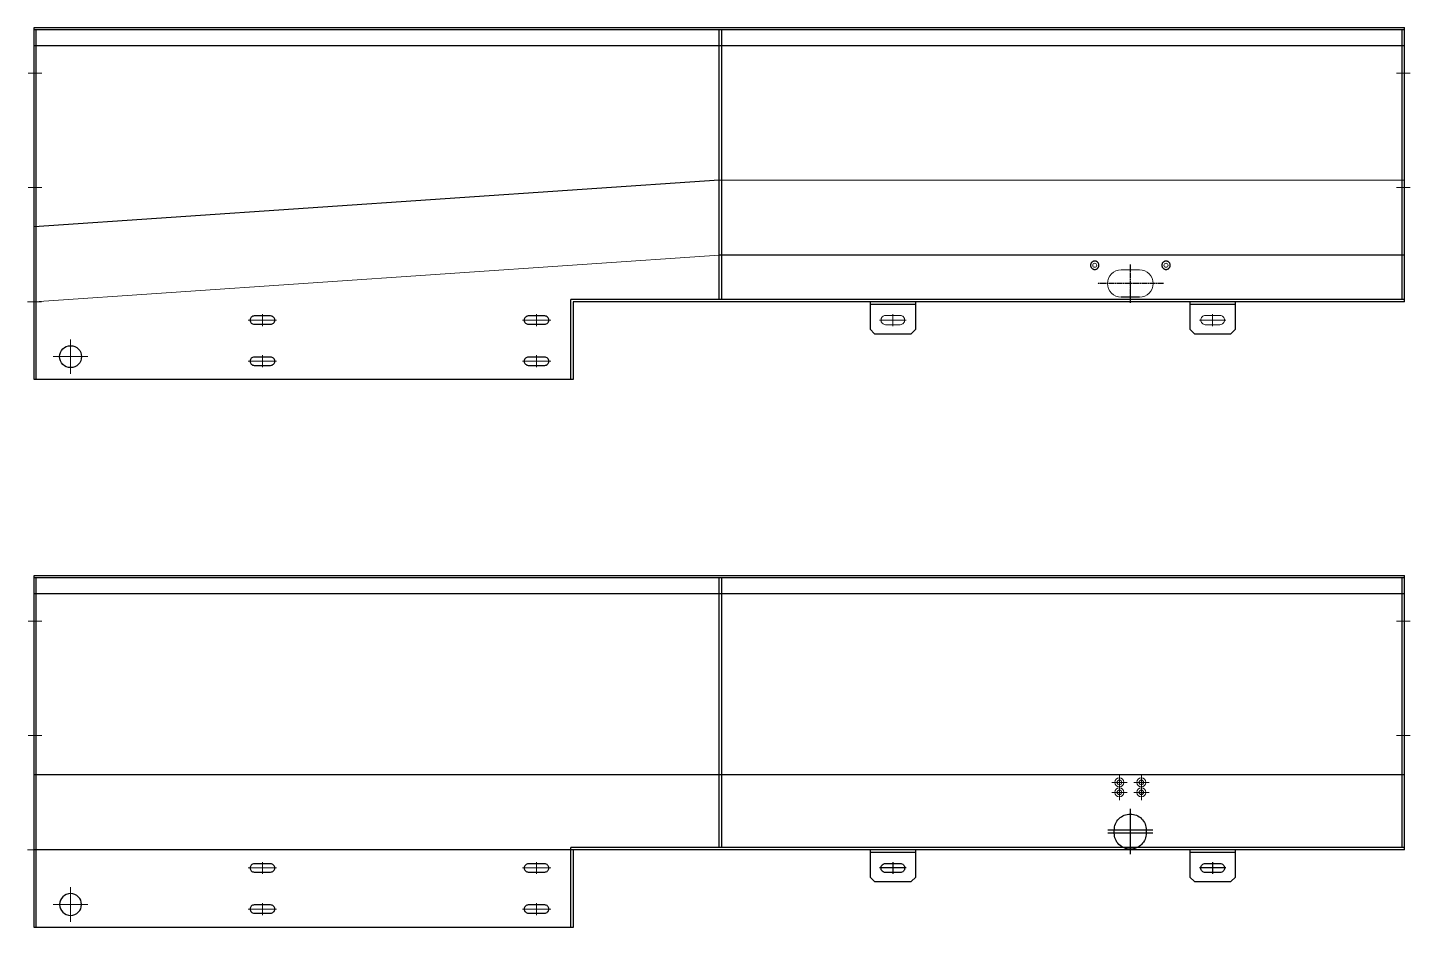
# Model space of a CAD drawing. Header units: millimetres. Extents: x 845401 to 948039, y 511594 to 550263.
# Drawn here: x 929010 to 930523, y 545951 to 546935 of the extents above; entities that cross this region are included whole.
import ezdxf

# ---------------------------------------------------------------- set-up
doc = ezdxf.new("R2010")
doc.units = ezdxf.units.MM
for name, pattern in [('ACAD_ISO02W100', [15, 12, -3]), ('AM_ISO02W050', [7.5, 6, -1.5]), ('AM_ISO08W050', [18, 12, -1.5, 3, -1.5]), ('AM_ISO08W050x2', [9, 6, -0.75, 1.5, -0.75]), ('CENTER', [0]), ('DASHED', [0.75, 0.5, -0.25])]:
    doc.linetypes.add(name, pattern=pattern)
doc.layers.add('00', color=7, linetype='Continuous')
doc.layers.add('虚线', color=4, linetype='ACAD_ISO02W100')
for name, color, linetype, lineweight in [('A-剖-0.10mm.......SECT-L01', 255, 'Continuous', 18), ('AM_3', 6, 'AM_ISO02W050', 25), ('AM_7', 4, 'AM_ISO08W050', 25), ('中心线', 1, 'CENTER', 9), ('粗实线', 7, 'Continuous', 30)]:
    doc.layers.add(name, color=color, linetype=linetype, lineweight=lineweight)

# ---------------------------------------------------------------- blocks, each defined once
blk = doc.blocks.new('G$CAE280B22')
at = {"color": 1}
for p, q in [((24.8, 49.8), (24.8, 0)), ((0, 26.6), (49.5, 26.6)), ((0, 23.2), (49.5, 23.2))]:
    blk.add_line(p, q, dxfattribs=at)
blk.add_lwpolyline([(24.8, 5.7), (24.8, 5.7, 0.414214), (42.3, 23.2), (42.3, 26.6, 0.414214), (24.8, 44.1), (24.8, 44.1, 0.414214), (7.3, 26.6), (7.3, 23.2, 0.414214)], format="xyb", close=True)
blk = doc.blocks.new('G$CD2AE9158')
at = {"layer": 'A-剖-0.10mm.......SECT-L01'}
for radius in [5, 2.5]:
    blk.add_circle((8.4, 8.4), radius, dxfattribs=at)
at = {"layer": '中心线'}
for p, q in [((8.4, 16.8), (8.4, 0)), ((16.8, 8.4), (0, 8.4))]:
    blk.add_line(p, q, dxfattribs=at)
blk = doc.blocks.new('A$C5FC54899')
at = {"color": 1, "linetype": 'CENTER', "lineweight": -2, "ltscale": 3}
for p, q in [((0, 6.5), (29, 6.5)), ((14.5, 13), (14.5, 0))]:
    blk.add_line(p, q, dxfattribs=at)
at = {"color": 0, "linetype": 'ByBlock', "lineweight": -2}
blk.add_lwpolyline([(6.5, 1.5), (22.5, 1.5, 0.414214), (27.5, 6.5, 0.414214), (22.5, 11.5), (6.5, 11.5, 0.414214), (1.5, 6.5, 0.414214)], format="xyb", close=True, dxfattribs=at)
blk = doc.blocks.new('A$C4D7926B7')
at = {"layer": '粗实线'}
blk.add_lwpolyline([(5, -5), (5, -5), (0, 0), (0, 30), (50, 30), (50, 0), (45, -5), (5, -5)], dxfattribs=at)
at = {"layer": '虚线', "color": 4, "linetype": 'DASHED'}
blk.add_line((0, 27), (50, 27), dxfattribs=at)
at = {"color": 0, "linetype": 'ByBlock', "lineweight": -2}
blk.add_blockref('A$C5FC54899', (10.5, 3.5), dxfattribs=at)
blk = doc.blocks.new('GZSF23SWW2')
at = {"layer": '中心线', "ltscale": 3}
for p, q in [((-12.5, 0), (18.5, 0)), ((3, -6.5), (3, 6.5))]:
    blk.add_line(p, q, dxfattribs=at)
at = {"layer": '粗实线'}
blk.add_lwpolyline([(-6, 4.5), (12, 4.5, -0.414214), (16.5, 0), (16.5, 0, -0.414214), (12, -4.5), (-6, -4.5, -0.414214), (-10.5, 0), (-10.5, 0, -0.414214)], format="xyb", close=True, dxfattribs=at)
blk = doc.blocks.new('A$Caff717ab')
at = {"color": 0, "linetype": 'ByBlock', "lineweight": -2}
blk.add_line((916.4, 85, 0.1), (1506.4, 85, 0.1), dxfattribs=at)
at = {"layer": '中心线'}
for p, q in [((0, 335, 0.1), (15, 335, 0.1)), ((1512.9, 335, 0.1), (1497.9, 335, 0.1)), ((0, 210, 0.1), (15, 210, 0.1)), ((1512.9, 210, 0.1), (1497.9, 210, 0.1)), ((1513.4, 85, 0.1), (1498.4, 85, 0.1)), ((1466.4, 43.9, 0.1), (1466.4, 6.1, 0.1)), ((1485.4, 25, 0.1), (1447.5, 25, 0.1))]:
    blk.add_line(p, q, dxfattribs=at)
at = {"layer": '粗实线'}
for p, q in [((6.4, 85, 0.1), (6.4, 385, 0.1)), ((6.4, 167, 0.1), (1506.4, 167, 0.1)), ((6.4, 85, 0.1), (916.4, 85, 0.1)), ((916.4, 85, 0.1), (916.4, 0, 0.1))]:
    blk.add_line(p, q, dxfattribs=at)
at = {"layer": '粗实线', "elevation": 0.1}
blk.add_lwpolyline([(916.4, 0), (1506.4, 0), (1506.4, 385), (6.4, 385)], dxfattribs=at)
at = {"layer": '粗实线'}
blk.add_circle((1466.4, 25, 0.1), 12, dxfattribs=at)
at = {"layer": '虚线', "color": 4, "linetype": 'DASHED'}
for p, q in [((6.4, 382.5, 0.1), (1506.4, 382.5, 0.1)), ((8.9, 87.5, 0.1), (8.9, 382.5, 0.1)), ((753.4, 365, 0.1), (753.4, 382.5, 0.1)), ((756.4, 365, 0.1), (756.4, 382.5, 0.1)), ((1503.9, 0, 0.1), (1503.9, 382.5, 0.1)), ((6.4, 365, 0.1), (1506.4, 365, 0.1)), ((753.4, 88, 0.1), (753.4, 365, 0.1)), ((756.4, 88, 0.1), (756.4, 365, 0.1)), ((6.4, 87.5, 0.1), (918.9, 87.5, 0.1)), ((918.9, 0, 0.1), (918.9, 87.5, 0.1))]:
    blk.add_line(p, q, dxfattribs=at)
at = {"color": 1}
blk.add_blockref('G$CAE280B22', (281.7, 79.9, 0.1), dxfattribs=at)
at = {"color": 0, "linetype": 'ByBlock', "lineweight": -2}
for p in [(191.4, 55, 0.1), (541.4, 55, 0.1)]:
    blk.add_blockref('A$C4D7926B7', p, dxfattribs=at)
for p in [(953.4, 65, 0.1), (1253.4, 65, 0.1), (953.4, 20, 0.1), (1253.4, 20, 0.1)]:
    blk.add_blockref('GZSF23SWW2', p)
at = {"layer": 'A-剖-0.10mm.......SECT-L01', "rotation": 270.0000000000001}
for p in [(286, 167, 0.1), (310, 167, 0.1), (286, 156.1, 0.1), (310, 156.1, 0.1)]:
    blk.add_blockref('G$CD2AE9158', p, dxfattribs=at)
blk = doc.blocks.new('G$C91213870')
for p, q in [((53.6, 36), (33.6, 36)), ((43.6, 6), (43.6, 21))]:
    blk.add_line(p, q)
at = {"color": 7, "lineweight": -3}
blk.add_line((33.6, 6), (53.6, 6), dxfattribs=at)
for centre in [(4.6, 41), (82.6, 41)]:
    blk.add_circle(centre, 2.25)
for centre, start, end in [((33.6, 21), 90, 270), ((53.6, 21), 270, 90)]:
    blk.add_arc(centre, 15, start, end)
at = {"layer": 'AM_3', "ltscale": 10}
for centre in [(4.6, 41), (82.6, 41)]:
    blk.add_circle(centre, 4.59, dxfattribs=at)
at = {"layer": 'AM_7', "linetype": 'AM_ISO08W050x2'}
for p, q in [((43.6, 0), (43.6, 41.9)), ((7.5, 21), (79.7, 21))]:
    blk.add_line(p, q, dxfattribs=at)
blk = doc.blocks.new('A$C0232909a')
at = {"color": 0, "linetype": 'ByBlock', "lineweight": -2}
blk.add_line((757, 136), (7, 85), dxfattribs=at)
at = {"layer": '00', "linetype": 'Continuous'}
blk.add_line((1507, 136, 10971.2), (757, 136), dxfattribs=at)
at = {"layer": 'A-剖-0.10mm.......SECT-L01'}
blk.add_line((1507, 218), (757, 218), dxfattribs=at)
at = {"layer": '中心线'}
for p, q in [((0.5, 335), (15.5, 335)), ((1513.4, 335), (1498.4, 335)), ((0.5, 210), (15.5, 210)), ((1513.4, 210), (1498.4, 210)), ((0, 85), (15, 85)), ((47, 43.9), (47, 6.1)), ((28.1, 25), (65.9, 25))]:
    blk.add_line(p, q, dxfattribs=at)
at = {"layer": '粗实线'}
for p, q in [((1507, 85), (1507, 385)), ((757, 218), (7, 167)), ((1507, 85), (597, 85)), ((597, 85), (597, 0))]:
    blk.add_line(p, q, dxfattribs=at)
blk.add_lwpolyline([(597, 0), (7, 0), (7, 385), (1507, 385)], dxfattribs=at)
blk.add_circle((47, 25), 12, dxfattribs=at)
at = {"layer": '虚线', "color": 4, "linetype": 'DASHED'}
for p, q in [((1507, 382.5), (7, 382.5)), ((9.5, 365), (9.5, 382.5)), ((757, 365), (757, 382.5)), ((760, 365), (760, 382.5)), ((1504.5, 365), (1504.5, 382.5)), ((1507, 365), (7, 365)), ((9.5, 0), (9.5, 365)), ((757, 88), (757, 365)), ((760, 88), (760, 365)), ((1504.5, 87.5), (1504.5, 365)), ((1507, 87.5), (594.5, 87.5)), ((594.5, 0), (594.5, 87.5))]:
    blk.add_line(p, q, dxfattribs=at)
at = {"xscale": -1}
for name, p in [('G$C91213870', (1250.6, 84)), ('GZSF23SWW2', (260, 65)), ('GZSF23SWW2', (560, 65)), ('GZSF23SWW2', (260, 20)), ('GZSF23SWW2', (560, 20))]:
    blk.add_blockref(name, p, dxfattribs=at)
at = {"color": 0, "linetype": 'ByBlock', "lineweight": -2, "xscale": -1}
for p in [(972, 55), (1322, 55)]:
    blk.add_blockref('A$C4D7926B7', p, dxfattribs=at)

msp = doc.modelspace()

# ---------------------------------------------------------------- block references
at = {"layer": '00', "linetype": 'Continuous', "xscale": -1, "rotation": 7.188893246543454e-09}
msp.add_blockref('A$Caff717ab', (930523, 545950.8, -0.1), dxfattribs=at)
at = {"layer": 'A-剖-0.10mm.......SECT-L01'}
msp.add_blockref('A$C0232909a', (929009.6, 546550.2), dxfattribs=at)

doc.saveas('drawing.dxf')
